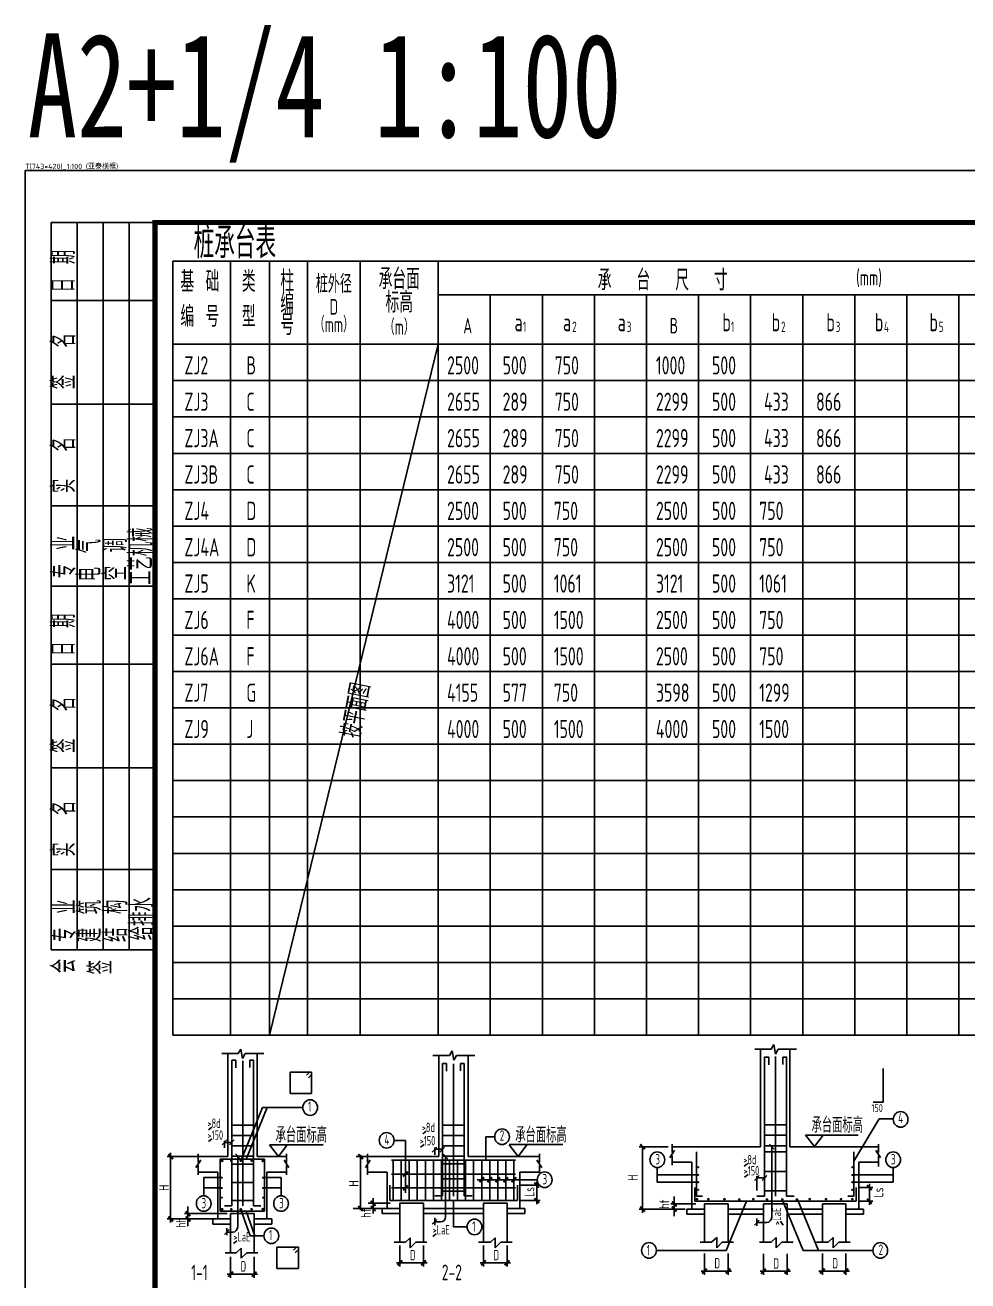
# Model space of a CAD drawing. Extents: x -695511 to 885008, y -751583 to -95266.
# Drawn here: x -382265 to -364124, y -257298 to -233126 of the extents above; entities that cross this region are included whole.
import ezdxf
from ezdxf.enums import TextEntityAlignment as Align

# ---------------------------------------------------------------- set-up
doc = ezdxf.new("R2010")
doc.units = 0
doc.header["$LTSCALE"] = 1000
doc.header["$MEASUREMENT"] = 0
doc.linetypes.add('DASHED', pattern=[3.75, 2.5, -1.25])
for name, color, linetype in [('!1.0恒+1.0活', 221, 'Continuous'), ('14', 1, 'Continuous'), ('_0', 7, 'Continuous'), ('CT', 3, 'Continuous'), ('PUB_TEXT', 7, 'Continuous'), ('PUB_TITLE', 4, 'Continuous'), ('ZZX', 7, 'Continuous')]:
    doc.layers.add(name, color=color, linetype=linetype)
doc.layers.add('_TSZ_PLOT_MARK', color=1, linetype='Continuous', plot=False)
doc.styles.add('-宋体', font='', dxfattribs={"width": 0.8})
doc.styles.add('_TSZ_PLOT_MARK', font='tssdeng.shx', dxfattribs={"width": 0.7, "bigfont": 'hztxt.shx'})
doc.styles.add('hztxt', font='romand_pkpm', dxfattribs={"bigfont": 'gbcbig'})
doc.styles.add('TSSD_Dimension', font='tssdeng.shx', dxfattribs={"width": 0.7, "bigfont": 'hztxt.shx'})
doc.styles.add('TSSD_Rein', font='Tssdeng.shx', dxfattribs={"width": 0.7, "bigfont": 'hztxt.shx'})
doc.styles.get('-宋体').set_extended_font_data('SimSun')

# ---------------------------------------------------------------- blocks, each defined once
blk = doc.blocks.new('A$C393D5F54')
at = {"layer": '14'}
for p, q in [((0, 446), (0, 14446)), ((0, 14446), (2000, 14446)), ((500, 446), (500, 14446)), ((1000, 446), (1000, 14446)), ((1500, 446), (1500, 14446)), ((2000, 446), (2000, 14446)), ((2000, 12946), (0, 12946)), ((2000, 10946), (0, 10946)), ((2000, 8990), (0, 8990)), ((2000, 7446), (0, 7446)), ((2000, 5946), (0, 5946)), ((2000, 3946), (0, 3946)), ((2000, 1990), (0, 1990)), ((2000, 446), (0, 446))]:
    blk.add_line(p, q, dxfattribs=at)
at = {"layer": '14', "style": 'hztxt', "width": 0.85}
for s, p in [('日 期', (462, 13105)), ('签  名', (466, 11238)), ('实  名', (466, 9238)), ('工艺机械', (1953, 7471)), ('专 业', (472, 7598)), ('电 气', (957, 7540)), ('空 调', (1460, 7558)), ('日 期', (462, 6105)), ('签  名', (466, 4238)), ('实  名', (466, 2238)), ('专 业', (480, 598)), ('建 筑', (967, 592)), ('结 构', (1470, 597)), ('给排水', (1970, 629)), ('会', (470, -3)), ('签', (1174, -27))]:
    blk.add_text(s, height=450, rotation=90, dxfattribs=at).set_placement(p)
blk = doc.blocks.new('_ArchTick')
at = {"color": 0, "linetype": 'ByBlock', "const_width": 0.4}
blk.add_lwpolyline([(-0.5, -0.5), (0.5, 0.5)], dxfattribs=at)

msp = doc.modelspace()

# ---------------------------------------------------------------- linework, layer by layer
for p, q in [((-378384.7, -254584.1), (-378475.5, -254680.1)), ((-378243, -254584.1), (-378333.7, -254680.1)), ((-374341.6, -254722.7), (-374432.3, -254818.7)), ((-374194, -254723.2), (-374284.7, -254819.2)), ((-367853.8, -254763.8), (-367944.6, -254667.8)), ((-378128.9, -254947.3), (-378219.6, -254851.3)), ((-374128.4, -254952.3), (-374219.1, -254856.3)), ((-368138.3, -255269.7), (-368229, -255365.7)), ((-367989.7, -255269.2), (-368080.4, -255365.2)), ((-374342.1, -256113.4), (-374432.8, -256209.4)), ((-368138.3, -256126.6), (-368229, -256222.6)), ((-378337.5, -256310.1), (-378428.2, -256406.1))]:
    msp.add_line(p, q)
at = {"layer": '_0'}
msp.add_lwpolyline([(-377563.3, -252568.5), (-374315.1, -239268.5)], dxfattribs=at)
at = {"layer": '_TSZ_PLOT_MARK'}
msp.add_lwpolyline([(-382265, -277925), (-307965, -277925), (-307965, -235925), (-382265, -235925)], close=True, dxfattribs=at)
at = {"layer": 'CT', "color": 3, "linetype": 'Continuous'}
for p, q in [((-369815.9, -254667.1), (-369815.9, -254827.7)), ((-365846.9, -254667.1), (-365846.9, -254827.7)), ((-378885.8, -254974.4), (-378977, -255114)), ((-378934.6, -254855.7), (-378934.6, -255016.3)), ((-378934.6, -255016.3), (-378885.8, -254974.4)), ((-377233.6, -255016.3), (-377282.4, -254974.4)), ((-377282.4, -254974.4), (-377191.1, -255114)), ((-377233.6, -254855.7), (-377233.6, -255016.3)), ((-375626.7, -254974.4), (-375717.9, -255114)), ((-375675.4, -254855.7), (-375675.4, -255016.3)), ((-375297.4, -254903.8), (-375675.4, -254903.8)), ((-375675.4, -255016.3), (-375626.7, -254974.4)), ((-372367.9, -255016.3), (-372416.7, -254974.4)), ((-372416.7, -254974.4), (-372325.5, -255114)), ((-372367.9, -254855.7), (-372367.9, -255016.3)), ((-369767.1, -254785.8), (-369858.3, -254925.5)), ((-369858.3, -254925.5), (-369815.9, -254891.6)), ((-369815.9, -254827.7), (-369767.1, -254785.8)), ((-369815.9, -254891.6), (-369815.9, -255071.3)), ((-365846.9, -254827.7), (-365895.7, -254785.8)), ((-365895.7, -254785.8), (-365804.5, -254925.5)), ((-365846.9, -254891.6), (-365846.9, -255096.3)), ((-365804.5, -254925.5), (-365846.9, -254891.6)), ((-378977, -255114), (-378934.6, -255080.2)), ((-378934.6, -255080.2), (-378934.6, -255259.9)), ((-377233.6, -255080.2), (-377233.6, -255259.9)), ((-377191.1, -255114), (-377233.6, -255080.2)), ((-375717.9, -255114), (-375675.4, -255080.2)), ((-375675.4, -255080.2), (-375675.4, -255259.9)), ((-372367.9, -255080.2), (-372367.9, -255219.8)), ((-372325.5, -255114), (-372367.9, -255080.2)), ((-375391.9, -255903.8), (-375391.9, -256003.8)), ((-375051.7, -255903.8), (-375391.9, -255903.8)), ((-373445.2, -255903.8), (-374598.1, -255903.8)), ((-372651.4, -255903.8), (-372991.6, -255903.8)), ((-372651.4, -255903.8), (-372651.4, -256003.8)), ((-369532.4, -255915.2), (-369192.2, -255915.2)), ((-369532.4, -255915.2), (-369532.4, -256015.2)), ((-368738.6, -255915.2), (-368058.2, -255915.2)), ((-367604.6, -255915.2), (-366924.2, -255915.2)), ((-366470.6, -255915.2), (-366130.4, -255915.2)), ((-366130.4, -255915.2), (-366130.4, -256015.2)), ((-378651.1, -256103.8), (-378310.9, -256103.8)), ((-378651.1, -256103.8), (-378651.1, -256203.8)), ((-378651.1, -256203.8), (-378310.9, -256203.8)), ((-377857.3, -256103.8), (-377517.1, -256103.8)), ((-377857.3, -256203.8), (-377517.1, -256203.8)), ((-377517.1, -256103.8), (-377517.1, -256203.8)), ((-375051.7, -256003.8), (-375391.9, -256003.8)), ((-373445.2, -256003.8), (-374598.1, -256003.8)), ((-372651.4, -256003.8), (-372991.6, -256003.8)), ((-369532.4, -256015.2), (-369192.2, -256015.2)), ((-368738.6, -256015.2), (-368058.2, -256015.2)), ((-367604.6, -256015.2), (-366924.2, -256015.2)), ((-366470.6, -256015.2), (-366130.4, -256015.2))]:
    msp.add_line(p, q, dxfattribs=at)
at = {"layer": 'CT', "color": 7, "linetype": 'Continuous'}
for p, q in [((-369192.2, -255815.2), (-368738.6, -255815.2)), ((-368058.2, -255815.2), (-367604.6, -255815.2)), ((-366924.2, -255815.2), (-366470.6, -255815.2))]:
    msp.add_line(p, q, dxfattribs=at)
at = {"layer": 'PUB_TITLE'}
msp.add_lwpolyline([(-382265, -277925), (-307965, -277925), (-307965, -235925), (-382265, -235925)], close=True, dxfattribs=at)
at = {"layer": 'PUB_TITLE', "const_width": 100}
msp.add_lwpolyline([(-379765, -276925), (-308965, -276925), (-308965, -236925), (-379765, -236925)], close=True, dxfattribs=at)
at = {"layer": 'ZZX', "color": 6}
for p, q in [((-379425.6, -252568.5), (-379425.6, -237668.5)), ((-379425.6, -237668.5), (-345986.6, -237668.5)), ((-379425.6, -252568.5), (-345986.6, -252568.5))]:
    msp.add_line(p, q, dxfattribs=at)
at = {"layer": 'ZZX'}
for p, q in [((-378313.7, -252568.5), (-378313.7, -237668.5)), ((-377563.3, -252568.5), (-377563.3, -237668.5)), ((-376830.2, -252568.5), (-376830.2, -237668.5)), ((-375817.6, -252568.5), (-375817.6, -237668.5)), ((-374315.1, -252568.5), (-374315.1, -237668.5)), ((-374315.1, -238318.5), (-347519.9, -238318.5)), ((-373313.4, -252568.5), (-373313.4, -238318.5)), ((-372311.7, -252568.5), (-372311.7, -238318.5)), ((-371310, -252568.5), (-371310, -238333.2)), ((-370308.3, -252568.5), (-370308.3, -238333.2)), ((-369306.6, -252568.5), (-369306.6, -238333.2)), ((-368304.9, -252568.5), (-368304.9, -238333.2)), ((-367303.2, -252568.5), (-367303.2, -238318.5)), ((-366301.5, -252568.5), (-366301.5, -238318.5)), ((-365299.8, -252568.5), (-365299.8, -238318.5)), ((-364298.1, -252568.5), (-364298.1, -238318.5)), ((-379425.6, -239268.5), (-345986.6, -239268.5)), ((-379425.6, -239968.5), (-347519.9, -239968.5)), ((-379425.6, -240668.5), (-347519.9, -240668.5)), ((-379425.6, -241368.5), (-347519.9, -241368.5)), ((-379425.6, -242068.5), (-347519.9, -242068.5)), ((-379425.6, -242768.5), (-347519.9, -242768.5)), ((-379425.6, -243468.5), (-347519.9, -243468.5)), ((-379425.6, -244168.5), (-347519.9, -244168.5)), ((-379425.6, -244868.5), (-347519.9, -244868.5)), ((-379425.6, -245568.5), (-347519.9, -245568.5)), ((-379425.6, -246268.5), (-347519.9, -246268.5)), ((-379425.6, -246968.5), (-347519.9, -246968.5)), ((-379425.6, -247668.5), (-347519.9, -247668.5)), ((-379425.6, -248368.5), (-347519.9, -248368.5)), ((-379425.6, -249068.5), (-347519.9, -249068.5)), ((-379425.6, -249768.5), (-347519.9, -249768.5)), ((-379425.6, -250468.5), (-347519.9, -250468.5)), ((-379425.6, -251168.5), (-347519.9, -251168.5)), ((-379425.6, -251868.5), (-347519.9, -251868.5)), ((-378162.6, -252921.8), (-378112.4, -252834.7)), ((-378112.4, -252834.7), (-378079.2, -253016)), ((-368227, -252837.1), (-367909.9, -252837.1)), ((-367909.9, -252837.1), (-367859.7, -252749.9)), ((-367859.7, -252749.9), (-367826.5, -252931.2)), ((-367826.5, -252931.2), (-367776.4, -252837.1)), ((-367776.4, -252837.1), (-367420.4, -252837.1)), ((-378479.7, -252921.8), (-378162.6, -252921.8)), ((-378079.2, -253016), (-378029.1, -252921.8)), ((-378029.1, -252921.8), (-377673.1, -252921.8)), ((-374417.4, -252957.6), (-374100.2, -252957.6)), ((-374100.2, -252957.6), (-374050, -252870.5)), ((-374050, -252870.5), (-374016.8, -253051.8)), ((-374016.8, -253051.8), (-373966.7, -252957.6)), ((-373966.7, -252957.6), (-373610.7, -252957.6)), ((-378738.8, -254388.1), (-378670.2, -254336.3)), ((-374615.2, -254467.3), (-374546.6, -254415.4)), ((-373399.8, -254973.8), (-373399.8, -254524.5)), ((-378738.8, -254617.2), (-378670.2, -254565.4)), ((-378430.6, -254632.7), (-378288.9, -254632.7)), ((-374946.4, -254592.8), (-375166.9, -254592.8)), ((-374946.4, -255603), (-374946.4, -254592.8)), ((-374655.7, -254724.8), (-374587.1, -254672.9)), ((-374382.2, -254765.7), (-374234.1, -254765.7)), ((-370100.3, -255116), (-370100.3, -255399.6)), ((-369314.7, -255259.1), (-370100.3, -255259.1)), ((-368428.7, -255089.6), (-368360.1, -255037.8)), ((-368422.7, -255302.7), (-368354.1, -255250.9)), ((-366348.1, -255259.1), (-365562.4, -255259.1)), ((-365562.4, -255116), (-365562.4, -255399.6)), ((-378828.2, -255659.3), (-378828.2, -255311)), ((-378480.6, -255311), (-378828.2, -255311)), ((-377687.5, -255311), (-377339.9, -255311)), ((-377339.9, -255659.3), (-377339.9, -255311)), ((-373569.7, -255351.7), (-372409.6, -255351.7)), ((-373451.3, -255322.1), (-373507.2, -255381.3)), ((-373296.3, -255322.1), (-373352.3, -255381.3)), ((-373141.3, -255322.1), (-373197.3, -255381.3)), ((-372986.4, -255322.1), (-373042.3, -255381.3)), ((-372831.4, -255322.1), (-372887.3, -255381.3)), ((-372757.7, -255453.8), (-372354.1, -255453.8)), ((-372420.3, -255823.8), (-372420.3, -255383.8)), ((-369314.7, -255399.6), (-370100.3, -255399.6)), ((-368183.7, -255317.7), (-368035.6, -255317.7)), ((-366348.1, -255399.6), (-365562.4, -255399.6)), ((-366209.7, -255502.8), (-365953.6, -255502.8)), ((-366019.7, -255835.2), (-366019.7, -255432.8)), ((-378480.6, -255509.7), (-378828.2, -255509.7)), ((-377687.5, -255509.7), (-377339.9, -255509.7)), ((-374019.3, -256259), (-374019.3, -255753.8)), ((-372757.7, -255753.8), (-372354.1, -255753.8)), ((-369192.2, -255815.2), (-369192.2, -256548.4)), ((-368738.6, -255815.2), (-368738.6, -256548.4)), ((-366924.2, -255815.2), (-366924.2, -256548.4)), ((-366470.6, -255815.2), (-366470.6, -256548.4)), ((-366209.7, -255765.2), (-365953.6, -255765.2)), ((-367678.7, -256222.6), (-367727.7, -256150)), ((-374421.5, -256445.1), (-374352.9, -256393.3)), ((-378256.7, -256580.6), (-378188.1, -256528.8)), ((-375051.7, -256615.5), (-375051.7, -257021.2)), ((-374598.1, -256615.5), (-374598.1, -257021.2)), ((-373445.2, -256615.5), (-373445.2, -257021.2)), ((-372991.6, -256615.5), (-372991.6, -257021.2)), ((-378310.9, -256832.2), (-378310.9, -257238)), ((-377857.3, -256832.2), (-377857.3, -257238)), ((-375117.9, -256951.2), (-374532, -256951.2)), ((-373511.4, -256951.2), (-372925.5, -256951.2)), ((-369192.2, -256773.2), (-369192.2, -257178.9)), ((-368738.6, -256773.2), (-368738.6, -257178.9)), ((-368058.2, -256777.3), (-368058.2, -257183.1)), ((-367604.6, -256777.3), (-367604.6, -257183.1)), ((-366924.2, -256773.2), (-366924.2, -257178.9)), ((-366470.6, -256773.2), (-366470.6, -257178.9)), ((-378377, -257168), (-377791.1, -257168)), ((-369258.3, -257108.9), (-368672.4, -257108.9)), ((-368124.3, -257113.1), (-367538.4, -257113.1)), ((-366990.3, -257108.9), (-366404.4, -257108.9))]:
    msp.add_line(p, q, dxfattribs=at)
at = {"layer": 'ZZX', "color": 7, "linetype": 'Continuous'}
for p, q in [((-368114.9, -254715.2), (-368114.9, -252837.1)), ((-367547.9, -254715.2), (-367547.9, -252837.1)), ((-378367.6, -254903.8), (-378367.6, -252921.8)), ((-377800.6, -254903.8), (-377800.6, -252921.8)), ((-374305.2, -252957.6), (-374305.2, -254903.8)), ((-373738.2, -252957.6), (-373738.2, -254903.8)), ((-378430.6, -254600.6), (-378430.6, -254739.9)), ((-374382.2, -254733.5), (-374382.2, -254872.8)), ((-369889.6, -254715.2), (-370450.5, -254715.2)), ((-368900.5, -254715.2), (-369815.9, -254715.2)), ((-369437.9, -254715.2), (-369815.9, -254715.2)), ((-369437.9, -254715.2), (-368114.9, -254715.2)), ((-367547.9, -254715.2), (-366224.9, -254715.2)), ((-366224.9, -254715.2), (-365846.9, -254715.2)), ((-378556.6, -254903.8), (-378934.6, -254903.8)), ((-378556.6, -254903.8), (-378367.6, -254903.8)), ((-378174.3, -254899.3), (-378174.3, -256258.7)), ((-377800.6, -254903.8), (-377611.6, -254903.8)), ((-377611.6, -254903.8), (-377233.6, -254903.8)), ((-375205.1, -254903.8), (-375895.8, -254903.8)), ((-375811, -255933.8), (-375811, -254873.8)), ((-374305.2, -254903.8), (-375297.4, -254903.8)), ((-374174.3, -254903.8), (-374174.3, -256063.1)), ((-372745.9, -254903.8), (-373738.2, -254903.8)), ((-372745.9, -254903.8), (-372367.9, -254903.8)), ((-369437.9, -255015.2), (-369815.9, -255015.2)), ((-369437.9, -255015.2), (-369437.9, -255915.2)), ((-366224.9, -255015.2), (-366224.9, -255915.2)), ((-366224.9, -255015.2), (-365846.9, -255015.2)), ((-378556.6, -255203.8), (-378934.6, -255203.8)), ((-378556.6, -255203.8), (-378556.6, -256103.8)), ((-377611.6, -255203.8), (-377611.6, -256103.8)), ((-377611.6, -255203.8), (-377233.6, -255203.8)), ((-375297.4, -255203.8), (-375675.4, -255203.8)), ((-375297.4, -255203.8), (-375297.4, -255903.8)), ((-372745.9, -255203.8), (-372745.9, -255903.8)), ((-372745.9, -255203.8), (-372367.9, -255203.8)), ((-375569.3, -255833.8), (-375569.3, -255703.8)), ((-369775.5, -255885.2), (-369775.5, -255675.2)), ((-375580.9, -255903.8), (-375953.4, -255903.8)), ((-375205.1, -255903.8), (-375885.9, -255903.8)), ((-375240.7, -255803.8), (-375666.2, -255803.8)), ((-375569.3, -255903.8), (-375569.3, -255803.8)), ((-375569.3, -255873.8), (-375569.3, -256003.8)), ((-374598.1, -255803.8), (-375051.7, -255803.8)), ((-372991.6, -255803.8), (-373445.2, -255803.8)), ((-369567.4, -255915.2), (-370075.9, -255915.2)), ((-369358.3, -255815.2), (-369841.6, -255815.2)), ((-369698.5, -255915.2), (-369841.6, -255915.2)), ((-369775.5, -255915.2), (-369775.5, -255815.2)), ((-369775.5, -255845.2), (-369775.5, -256055.2)), ((-374382.2, -256086.2), (-374382.2, -256225.5)), ((-374268.8, -256163.1), (-374382.2, -256163.1)), ((-378383.4, -256281.8), (-378383.4, -256421.1)), ((-378268.8, -256358.7), (-378383.4, -256358.7))]:
    msp.add_line(p, q, dxfattribs=at)
at = {"layer": 'ZZX', "color": 6, "linetype": 'Continuous'}
for p, q in [((-378288.9, -255853.8), (-378288.9, -253046.4)), ((-378288.9, -253047.5), (-378209, -253047.5)), ((-378209, -253047.5), (-378209, -253194.7)), ((-378078.4, -255853.8), (-378078.4, -253062.4)), ((-377868.7, -253047.5), (-377940.5, -253047.5)), ((-377940.5, -253047.5), (-377940.5, -253188.8)), ((-377868.7, -255853.8), (-377868.7, -253046.4)), ((-368035.6, -255665.2), (-368035.6, -252988.1)), ((-368035.6, -252989.1), (-367955.7, -252989.1)), ((-367955.7, -252989.1), (-367955.7, -253136.4)), ((-367825.1, -255667.2), (-367825.1, -252980.9)), ((-367615.4, -252989.1), (-367687.2, -252989.1)), ((-367687.2, -252989.1), (-367687.2, -253130.5)), ((-367615.4, -255665.2), (-367615.4, -252988.1)), ((-376752.5, -253281.5), (-377166.7, -253281.5)), ((-377166.7, -253281.5), (-377166.7, -253693.1)), ((-376792.9, -253281.5), (-376847.9, -253339.7)), ((-376813.5, -253392.4), (-376752.5, -253328)), ((-376752.5, -253281.5), (-376792.9, -253281.5)), ((-376752.5, -253328), (-376752.5, -253281.5)), ((-376752.5, -253693.1), (-376752.5, -253281.5)), ((-374234.1, -255662.4), (-374234.1, -253111.8)), ((-374234.1, -253112.8), (-374154.3, -253112.8)), ((-374154.3, -253112.8), (-374154.3, -253260.1)), ((-374023.6, -255664.3), (-374023.6, -253123.1)), ((-373813.9, -253112.8), (-373885.8, -253112.8)), ((-373885.8, -253112.8), (-373885.8, -253254.2)), ((-373813.9, -255662.4), (-373813.9, -253111.8)), ((-365756.2, -253210.2), (-365756.2, -253859.4)), ((-377166.7, -253693.1), (-376752.5, -253693.1)), ((-365945.2, -253859.4), (-365756.2, -253859.4)), ((-378288.9, -254299.3), (-377868.7, -254299.3)), ((-378288.9, -254499.3), (-377868.7, -254499.3)), ((-374234.1, -254299.3), (-373813.9, -254299.3)), ((-374234.1, -254499.3), (-373813.9, -254499.3)), ((-368035.6, -254296.2), (-367615.4, -254296.2)), ((-368035.6, -254496.2), (-367615.4, -254496.2)), ((-378288.9, -254699.3), (-377868.7, -254699.3)), ((-374234.1, -254699.3), (-373813.9, -254699.3)), ((-368035.6, -254696.2), (-367615.4, -254696.2)), ((-378509.3, -254953.8), (-378509.3, -255953.8)), ((-378509.3, -254953.8), (-377658.8, -254953.8)), ((-378288.9, -254899.3), (-377868.7, -254899.3)), ((-377658.8, -254953.8), (-377658.8, -255953.8)), ((-372831, -254973.8), (-375212.4, -254973.8)), ((-375184, -254973.8), (-375184, -255753.8)), ((-375029.1, -254973.8), (-375029.1, -255753.8)), ((-374874.1, -254973.8), (-374874.1, -255753.8)), ((-374719.1, -254973.8), (-374719.1, -255753.8)), ((-374564.1, -254973.8), (-374564.1, -255753.8)), ((-374409.1, -254973.8), (-374409.1, -255753.8)), ((-374254.2, -254973.8), (-374254.2, -255753.8)), ((-374234.1, -254899.3), (-373813.9, -254899.3)), ((-374099.2, -254973.8), (-374099.2, -255753.8)), ((-373944.2, -254973.8), (-373944.2, -255753.8)), ((-373789.2, -254973.8), (-373789.2, -255753.8)), ((-373634.2, -254973.8), (-373634.2, -255753.8)), ((-373479.3, -254973.8), (-373479.3, -255753.8)), ((-373324.3, -254973.8), (-373324.3, -255753.8)), ((-373169.3, -254973.8), (-373169.3, -255753.8)), ((-373014.3, -254973.8), (-373014.3, -255753.8)), ((-372859.3, -254973.8), (-372859.3, -255753.8)), ((-369343.4, -254815.2), (-369343.4, -255665.2)), ((-368035.6, -254815.2), (-367615.4, -254815.2)), ((-366319.4, -254815.2), (-366319.4, -255665.2)), ((-378288.9, -255053.8), (-377868.7, -255053.8)), ((-372831, -255240.8), (-375212.4, -255240.8)), ((-374234.1, -255044.6), (-373813.9, -255044.6)), ((-368035.6, -255190.2), (-367615.4, -255190.2)), ((-378288.9, -255403.8), (-377868.7, -255403.8)), ((-374234.1, -255331.8), (-373813.9, -255331.8)), ((-369378.1, -255765.2), (-369378.1, -255502.8)), ((-366272.1, -255765.2), (-366272.1, -255502.8)), ((-375212.4, -255506.8), (-372831, -255506.8)), ((-374234.1, -255662.4), (-374382.2, -255662.4)), ((-374234.1, -255570.8), (-373813.9, -255570.8)), ((-373665.8, -255662.4), (-373813.9, -255662.4)), ((-369343.4, -255665.2), (-369231.2, -255665.2)), ((-368035.6, -255665.2), (-368183.7, -255665.2)), ((-368035.6, -255565.2), (-367615.4, -255565.2)), ((-367467.3, -255665.2), (-367615.4, -255665.2)), ((-366431.6, -255665.2), (-366319.4, -255665.2)), ((-378509.3, -255953.8), (-377658.8, -255953.8)), ((-378430.6, -255853.8), (-378288.9, -255853.8)), ((-378288.9, -255753.8), (-377868.7, -255753.8)), ((-377868.7, -255853.8), (-377727, -255853.8)), ((-375250.2, -255753.8), (-372793.2, -255753.8)), ((-369378.1, -255765.2), (-366272.1, -255765.2)), ((-378354.9, -256328.5), (-378410.8, -256387.7)), ((-377005.4, -256649.9), (-377419.7, -256649.9)), ((-377419.7, -256649.9), (-377419.7, -257061.5)), ((-377045.8, -256649.9), (-377100.9, -256708)), ((-377066.5, -256760.8), (-377005.4, -256696.4)), ((-377005.4, -256649.9), (-377045.8, -256649.9)), ((-377005.4, -256696.4), (-377005.4, -256649.9)), ((-377005.4, -257061.5), (-377005.4, -256649.9)), ((-377419.7, -257061.5), (-377005.4, -257061.5))]:
    msp.add_line(p, q, dxfattribs=at)
at = {"layer": 'ZZX', "linetype": 'Continuous'}
for p, q in [((-378114.5, -254985), (-377694.2, -253962.2)), ((-378009.3, -254953.8), (-377605.5, -253962.2)), ((-377694.2, -253962.2), (-376921.4, -253962.2)), ((-365831.2, -254177), (-366319.4, -254995.2)), ((-365831.2, -254177), (-365561.5, -254177)), ((-373399.8, -254524.5), (-373229.6, -254524.5)), ((-367076.1, -254713.4), (-367249.1, -254493)), ((-367249.1, -254493), (-366238.6, -254493)), ((-366907, -254493), (-367076.1, -254713.4)), ((-377388.7, -254901.9), (-377561.7, -254681.5)), ((-377561.7, -254681.5), (-376529.7, -254681.5)), ((-377219.7, -254681.5), (-377388.7, -254901.9)), ((-372777.5, -254901.9), (-372950.5, -254681.5)), ((-372949.9, -254674.3), (-371915.4, -254674.3)), ((-372608.4, -254681.5), (-372777.5, -254901.9)), ((-367870.7, -254745.4), (-367926.6, -254686.2)), ((-367899.2, -254715.2), (-367899.2, -256074.6)), ((-368155.2, -255287.6), (-368211.1, -255346.8)), ((-368183.7, -255285.6), (-368183.7, -255556.5)), ((-368007.1, -255287.6), (-368063, -255346.8)), ((-367696.4, -255733.6), (-367294, -256712.5)), ((-367403.8, -255733.6), (-367001.4, -256712.5)), ((-378114.5, -255922.6), (-377932.6, -256430.4)), ((-378009.3, -255953.8), (-377842.8, -256430.4)), ((-375051.7, -255803.8), (-375051.7, -256555.7)), ((-374598.1, -255803.8), (-374598.1, -256555.7)), ((-373445.2, -255803.8), (-373445.2, -256555.7)), ((-372991.6, -255803.8), (-372991.6, -256555.7)), ((-368386.6, -255765.2), (-368776, -256712.5)), ((-368058.2, -256552.6), (-368058.2, -255815.2)), ((-367604.6, -256552.6), (-367604.6, -255815.2)), ((-378310.9, -256003.8), (-378310.9, -256751.9)), ((-378310.9, -256003.8), (-377857.3, -256003.8)), ((-377857.3, -256003.8), (-377857.3, -256751.9)), ((-368155.2, -256144.4), (-368211.1, -256203.6)), ((-368183.7, -256097.7), (-368183.7, -256237)), ((-367993.7, -256174.6), (-368183.7, -256174.6)), ((-377932.6, -256430.4), (-377669.1, -256430.4)), ((-374954.8, -256557.2), (-374855.5, -256467.2)), ((-374855.5, -256467.2), (-374855.5, -256662.3)), ((-374019.3, -256259), (-373759.9, -256259)), ((-373318.2, -256557.2), (-373218.9, -256467.2)), ((-373218.9, -256467.2), (-373218.9, -256662.3)), ((-367910.2, -256554.1), (-367810.8, -256464)), ((-367810.8, -256464), (-367810.8, -256659.1)), ((-378204.9, -256757.2), (-378105.6, -256667.2)), ((-375166, -256555.7), (-374953.2, -256555.7)), ((-374855.5, -256662.3), (-374749.9, -256555.7)), ((-374749.9, -256555.7), (-374537.1, -256555.7)), ((-373540, -256555.7), (-373316.5, -256555.7)), ((-373218.9, -256662.3), (-373113.3, -256555.7)), ((-373113.3, -256555.7), (-372895.7, -256555.7)), ((-368131.9, -256552.6), (-367908.5, -256552.6)), ((-367810.8, -256659.1), (-367705.3, -256552.6)), ((-367705.3, -256552.6), (-367487.7, -256552.6)), ((-378416.1, -256755.7), (-378203.3, -256755.7)), ((-378000.1, -256755.7), (-377787.2, -256755.7)), ((-368776, -256712.5), (-370118.1, -256712.5)), ((-367294, -256712.5), (-365952, -256712.5))]:
    msp.add_line(p, q, dxfattribs=at)
at = {"layer": 'ZZX', "color": 1}
for p, q in [((-374353.7, -254735.5), (-374409.7, -254794.7)), ((-374205.6, -254735.5), (-374261.5, -254794.7)), ((-374145.8, -254933.9), (-374201.7, -254874.8)), ((-374918.4, -255211.2), (-374974.4, -255270.4)), ((-374918.4, -255477.2), (-374974.4, -255536.4)), ((-374353.7, -256133), (-374409.7, -256192.1))]:
    msp.add_line(p, q, dxfattribs=at)
at = {"layer": 'ZZX', "color": 7}
for p, q in [((-370384.3, -254715.2), (-370384.3, -255985.2)), ((-378895.1, -254903.8), (-379530.6, -254903.8)), ((-379464.5, -254833.8), (-379464.5, -256173.8)), ((-379131.5, -256073.8), (-379131.5, -255863.8)), ((-369921.4, -255915.2), (-370450.5, -255915.2)), ((-369610.7, -255915.2), (-370097.8, -255915.2)), ((-378440.2, -256103.8), (-379530.6, -256103.8)), ((-378377, -256003.8), (-379197.7, -256003.8)), ((-378622.7, -256103.8), (-379197.7, -256103.8)), ((-379131.5, -256003.8), (-379131.5, -256103.8)), ((-379131.5, -256033.8), (-379131.5, -256243.8))]:
    msp.add_line(p, q, dxfattribs=at)
at = {"layer": 'ZZX', "color": 6, "linetype": 'DASHED'}
for p, q in [((-375250.2, -255753.8), (-375250.2, -255453.8)), ((-372793.2, -255753.8), (-372793.2, -255453.8))]:
    msp.add_line(p, q, dxfattribs=at)
at = {"layer": 'ZZX', "linetype": 'DASHED'}
for p, q in [((-369056.7, -256554.1), (-368957.4, -256464)), ((-368957.4, -256464), (-368957.4, -256659.1)), ((-366812.6, -256554.1), (-366713.3, -256464)), ((-366713.3, -256464), (-366713.3, -256659.1)), ((-378105.6, -256667.2), (-378105.6, -256862.3)), ((-369278.5, -256552.6), (-369055, -256552.6)), ((-368957.4, -256659.1), (-368851.8, -256552.6)), ((-368851.8, -256552.6), (-368634.2, -256552.6)), ((-367034.4, -256552.6), (-366810.9, -256552.6)), ((-366713.3, -256659.1), (-366607.7, -256552.6)), ((-366607.7, -256552.6), (-366390.1, -256552.6)), ((-378105.6, -256862.3), (-378000.1, -256755.7))]:
    msp.add_line(p, q, dxfattribs=at)
at = {"layer": 'ZZX', "linetype": 'Continuous'}
for centre, major_axis, start_param, end_param in [((-376779.6, -253962.2), (0, 150), -1.5707963, 4.712389), ((-365419.7, -254189.7), (0, 150), -1.5707963, 4.712389), ((-375308.6, -254592.8), (0, 150), -1.5707963, 4.712389), ((-373087.9, -254524.5), (0, 150), -1.5707963, 4.712389), ((-378472.9, -254988.1), (0, 12.5), -1.5707963, 1.5707963), ((-378472.9, -254988.1), (0, 12.5), 1.5707963, 4.712389), ((-378297.2, -254985), (0, 12.5), 4.712389, 7.8539816), ((-378297.2, -254985), (0, 12.5), 1.5707963, 4.712389), ((-378114.5, -254985), (0, 12.5), -1.5707963, 1.5707963), ((-378114.5, -254985), (0, 12.5), 1.5707963, 4.712389), ((-377907.6, -254985), (0, 12.5), -1.5707963, 1.5707963), ((-377907.6, -254985), (0, 12.5), 1.5707963, 4.712389), ((-377695.2, -254988.1), (0, 12.5), 4.712389, 7.8539816), ((-377695.2, -254988.1), (0, 12.5), 1.5707963, 4.712389), ((-370100.3, -254966), (0, 150), -1.5707963, 4.712389), ((-365562.4, -254966), (0, 150), -1.5707963, 4.712389), ((-372267.9, -255351.7), (0, 150), -1.5707963, 4.712389), ((-369314.7, -255109), (0, 7.5), -1.5707963, 1.5707963), ((-369314.7, -255109), (0, 7.5), 1.5707963, 4.712389), ((-369314.7, -255259.1), (0, 7.5), -1.5707963, 1.5707963), ((-369314.7, -255259.1), (0, 7.5), 1.5707963, 4.712389), ((-366348.1, -255109), (0, 7.5), -1.5707963, 1.5707963), ((-366348.1, -255109), (0, 7.5), 1.5707963, 4.712389), ((-366348.1, -255259.1), (0, 7.5), -1.5707963, 1.5707963), ((-366348.1, -255259.1), (0, 7.5), 1.5707963, 4.7123889), ((-378480.6, -255311), (0, 7.5), -1.5707963, 1.5707963), ((-378480.6, -255311), (0, 7.5), 1.5707963, 4.712389), ((-378480.6, -255509.7), (0, 7.5), -1.5707963, 1.5707963), ((-377687.5, -255311), (0, 7.5), -1.5707963, 1.5707963), ((-377687.5, -255311), (0, 7.5), 1.5707963, 4.712389), ((-377687.5, -255509.7), (0, 7.5), -1.5707963, 1.5707963), ((-369314.7, -255399.6), (0, 7.5), -1.5707963, 1.5707963), ((-369314.7, -255399.6), (0, 7.5), 1.5707963, 4.7123889), ((-366348.1, -255399.6), (0, 7.5), -1.5707963, 1.5707963), ((-366348.1, -255399.6), (0, 7.5), 1.5707963, 4.712389), ((-378828.2, -255809.3), (0, 150), -1.5707963, 4.712389), ((-378480.6, -255509.7), (0, 7.5), 1.5707963, 4.712389), ((-378480.6, -255695.4), (0, 7.5), -1.5707963, 1.5707963), ((-378480.6, -255695.4), (0, 7.5), 1.5707963, 4.712389), ((-377687.5, -255509.7), (0, 7.5), 1.5707963, 4.712389), ((-377687.5, -255695.4), (0, 7.5), -1.5707963, 1.5707963), ((-377687.5, -255695.4), (0, 7.5), 1.5707963, 4.712389), ((-377339.9, -255809.3), (0, 150), -1.5707963, 4.712389), ((-369336.1, -255725.6), (0, 12.5), 4.712389, 7.8539816), ((-369336.1, -255725.6), (0, 12.5), 1.5707963, 4.712389), ((-369314.7, -255545.9), (0, 7.5), -1.5707963, 1.5707963), ((-369314.7, -255545.9), (0, 7.5), 1.5707963, 4.712389), ((-369119.5, -255725.6), (0, 12.5), -1.5707963, 1.5707963), ((-369119.5, -255725.6), (0, 12.5), 1.5707963, 4.712389), ((-368806.9, -255725.6), (0, 12.5), -1.5707963, 1.5707963), ((-368806.9, -255725.6), (0, 12.5), 1.5707963, 4.712389), ((-368521.7, -255733.6), (0, 12.5), -1.5707963, 1.5707963), ((-368521.7, -255733.6), (0, 12.5), 1.5707963, 4.712389), ((-368251.6, -255725.6), (0, 12.5), -1.5707963, 1.5707963), ((-368251.6, -255725.6), (0, 12.5), 1.5707963, 4.712389), ((-367989, -255733.6), (0, 12.5), -1.5707963, 1.5707963), ((-367989, -255733.6), (0, 12.5), 1.5707963, 4.712389), ((-367696.4, -255733.6), (0, 12.5), -1.5707963, 1.5707963), ((-367696.4, -255733.6), (0, 12.5), 1.5707963, 4.712389), ((-367416.3, -255733.6), (0, 12.5), 4.712389, 7.8539816), ((-367416.3, -255733.6), (0, 12.5), 1.5707963, 4.712389), ((-367167, -255725.6), (0, 12.5), -1.5707963, 1.5707963), ((-367167, -255725.6), (0, 12.5), 1.5707963, 4.712389), ((-366855.1, -255725.6), (0, 12.5), 4.712389, 7.8539816), ((-366855.1, -255725.6), (0, 12.5), 1.5707963, 4.712389), ((-366566.8, -255725.6), (0, 12.5), -1.5707963, 1.5707963), ((-366566.8, -255725.6), (0, 12.5), 1.5707963, 4.712389), ((-366347, -255725.6), (0, 12.5), -1.5707963, 1.5707963), ((-366347, -255725.6), (0, 12.5), 1.5707963, 4.712389), ((-366348.1, -255545.9), (0, 7.5), 4.712389, 7.8539816), ((-366348.1, -255545.9), (0, 7.5), 1.5707963, 4.712389), ((-378472.9, -255919.5), (0, 12.5), -1.5707963, 1.5707963), ((-378472.9, -255919.5), (0, 12.5), 1.5707963, 4.712389), ((-378297.2, -255922.6), (0, 12.5), 4.712389, 7.8539816), ((-378297.2, -255922.6), (0, 12.5), 1.5707963, 4.712389), ((-378114.5, -255922.6), (0, 12.5), -1.5707963, 1.5707963), ((-378114.5, -255922.6), (0, 12.5), 1.5707963, 4.712389), ((-377907.6, -255922.6), (0, 12.5), 4.712389, 7.8539816), ((-377907.6, -255922.6), (0, 12.5), 1.5707963, 4.712389), ((-377695.2, -255919.5), (0, 12.5), -1.5707963, 1.5707963), ((-377695.2, -255919.5), (0, 12.5), 1.5707963, 4.712389), ((-373618.1, -256259), (0, 150), -1.5707963, 4.712389), ((-367993.7, -256074.6), (0, 100), 3.1415927, 4.712389), ((-377527.3, -256430.4), (0, 150), -1.5707963, 4.712389), ((-370259.8, -256712.5), (0, 150), -1.5707963, 4.712389), ((-365810.2, -256712.5), (0, 150), -1.5707963, 4.712389)]:
    msp.add_ellipse(centre, major_axis=major_axis, ratio=0.945, start_param=start_param, end_param=end_param, dxfattribs=at)
at = {"layer": 'ZZX', "color": 7, "linetype": 'Continuous'}
for centre in [(-374268.8, -256063.1), (-378268.8, -256258.7)]:
    msp.add_ellipse(centre, major_axis=(0, 100), ratio=0.945, start_param=3.1415927, end_param=4.712389, dxfattribs=at)

# ---------------------------------------------------------------- block references
at = {"zscale": 96.00000000000423}
for p, xscale, yscale, rotation in [((-370382.7, -254716.9), 96.00000000000423, 90.72000000000398, 90), ((-379462.9, -254905.5), 96.00000000000423, 90.72000000000398, 90), ((-375809.4, -254905.5), 96.00000000000423, 90.72000000000398, 90), ((-374946.4, -255240.8), 90.72000000000398, 96.00000000000423, 180.0000000000032), ((-374946.4, -255506.8), 90.72000000000398, 96.00000000000423, 180.0000000000032), ((-373479.3, -255351.7), 90.72000000000398, 96.00000000000423, 180.0000000000032), ((-373324.3, -255351.7), 90.72000000000398, 96.00000000000423, 180.0000000000032), ((-373169.3, -255351.7), 90.72000000000398, 96.00000000000423, 180.0000000000032), ((-373014.3, -255351.7), 90.72000000000398, 96.00000000000423, 180.0000000000032), ((-372859.3, -255351.7), 90.72000000000398, 96.00000000000423, 180.0000000000032), ((-372420.3, -255453.8), 96.00000000000423, 90.72000000000398, 90), ((-366019.7, -255502.8), 96.00000000000423, 90.72000000000398, 90), ((-375567.8, -255805.5), 96.00000000000423, 90.72000000000398, 90), ((-372420.3, -255753.8), 96.00000000000423, 90.72000000000398, 90), ((-366019.7, -255765.2), 96.00000000000423, 90.72000000000398, 90), ((-379129.9, -256005.5), 96.00000000000423, 90.72000000000398, 90), ((-375809.4, -255905.5), 96.00000000000423, 90.72000000000398, 90), ((-375567.8, -255905.5), 96.00000000000423, 90.72000000000398, 90), ((-370382.7, -255916.9), 96.00000000000423, 90.72000000000398, 90), ((-369773.9, -255816.9), 96.00000000000423, 90.72000000000398, 90), ((-369773.9, -255916.9), 96.00000000000423, 90.72000000000398, 90), ((-379462.9, -256105.5), 96.00000000000423, 90.72000000000398, 90), ((-379129.9, -256105.5), 96.00000000000423, 90.72000000000398, 90), ((-375051.7, -256951.2), 90.72000000000398, 96.00000000000423, 180.0000000000032), ((-374598.1, -256951.2), 90.72000000000398, 96.00000000000423, 180.0000000000032), ((-373445.2, -256951.2), 90.72000000000398, 96.00000000000423, 180.0000000000032), ((-372991.6, -256951.2), 90.72000000000398, 96.00000000000423, 180.0000000000032), ((-378310.9, -257168), 90.72000000000398, 96.00000000000423, 180.0000000000032), ((-377857.3, -257168), 90.72000000000398, 96.00000000000423, 180.0000000000032), ((-369192.2, -257108.9), 90.72000000000398, 96.00000000000423, 180.0000000000032), ((-368738.6, -257108.9), 90.72000000000398, 96.00000000000423, 180.0000000000032), ((-368058.2, -257113.1), 90.72000000000398, 96.00000000000423, 180.0000000000032), ((-367604.6, -257113.1), 90.72000000000398, 96.00000000000423, 180.0000000000032), ((-366924.2, -257108.9), 90.72000000000398, 96.00000000000423, 180.0000000000032), ((-366470.6, -257108.9), 90.72000000000398, 96.00000000000423, 180.0000000000032)]:
    msp.add_blockref('_ArchTick', p, dxfattribs=dict(at, xscale=xscale, yscale=yscale, rotation=rotation))
at = {"layer": '14', "color": 6}
msp.add_blockref('A$C393D5F54', (-381765, -251370.6), dxfattribs=at)

# ---------------------------------------------------------------- texts
at = {"layer": '!1.0恒+1.0活', "linetype": 'Continuous', "style": 'TSSD_Dimension', "width": 0.6615}
for s, p in [('ZJ2', (-379200.9, -239850.4)), ('B', (-378007.7, -239850.7)), ('2500', (-374146, -239850.4)), ('500', (-373076.9, -239850.4)), ('750', (-372075.2, -239850.4)), ('1000', (-370127.2, -239850.4)), ('500', (-369048.8, -239850.4)), ('ZJ3', (-379200.9, -240550.4)), ('C', (-378007.7, -240550.7)), ('2655', (-374146, -240550.4)), ('289', (-373076.9, -240550.4)), ('750', (-372075.2, -240550.4)), ('2299', (-370127.2, -240550.4)), ('500', (-369048.8, -240550.4)), ('433', (-368047.1, -240550.4)), ('866', (-367045.4, -240550.4)), ('ZJ3A', (-379200.9, -241250.4)), ('C', (-378007.7, -241250.7)), ('2655', (-374146, -241250.4)), ('289', (-373076.9, -241250.4)), ('750', (-372075.2, -241250.4)), ('2299', (-370127.2, -241250.4)), ('500', (-369048.8, -241250.4)), ('433', (-368047.1, -241250.4)), ('866', (-367045.4, -241250.4)), ('ZJ3B', (-379200.9, -241950.4)), ('C', (-378007.7, -241950.7)), ('2655', (-374146, -241950.4)), ('289', (-373076.9, -241950.4)), ('750', (-372075.2, -241950.4)), ('2299', (-370127.2, -241950.4)), ('500', (-369048.8, -241950.4)), ('433', (-368047.1, -241950.4)), ('866', (-367045.4, -241950.4)), ('ZJ4', (-379200.9, -242650.4)), ('D', (-378007.7, -242650.7)), ('2500', (-374146, -242650.4)), ('500', (-373076.9, -242650.4)), ('750', (-372091.9, -242650.4)), ('2500', (-370127.2, -242650.4)), ('500', (-369048.8, -242650.4)), ('750', (-368139.2, -242650.4)), ('ZJ4A', (-379200.9, -243350.4)), ('D', (-378007.7, -243350.7)), ('2500', (-374146, -243350.4)), ('500', (-373076.9, -243350.4)), ('750', (-372091.9, -243350.4)), ('2500', (-370127.2, -243350.4)), ('500', (-369048.8, -243350.4)), ('750', (-368139.2, -243350.4)), ('ZJ5', (-379200.9, -244050.4)), ('K', (-378007.7, -244050.7)), ('3121', (-374146, -244050.4)), ('500', (-373076.9, -244050.4)), ('1061', (-372091.9, -244050.4)), ('3121', (-370127.2, -244050.4)), ('500', (-369048.8, -244050.4)), ('1061', (-368139.2, -244050.4)), ('ZJ6', (-379200.9, -244750.4)), ('F', (-378007.7, -244750.7)), ('4000', (-374146, -244750.4)), ('500', (-373076.9, -244750.4)), ('1500', (-372091.9, -244750.4)), ('2500', (-370127.2, -244750.4)), ('500', (-369048.8, -244750.4)), ('750', (-368139.2, -244750.4)), ('ZJ6A', (-379200.9, -245450.4)), ('F', (-378007.7, -245450.7)), ('4000', (-374146, -245450.4)), ('500', (-373076.9, -245450.4)), ('1500', (-372091.9, -245450.4)), ('2500', (-370127.2, -245450.4)), ('500', (-369048.8, -245450.4)), ('750', (-368139.2, -245450.4)), ('ZJ7', (-379200.9, -246150.4)), ('G', (-378007.7, -246150.7)), ('4155', (-374146, -246150.4)), ('577', (-373076.9, -246150.4)), ('750', (-372091.9, -246150.4)), ('3598', (-370127.2, -246150.4)), ('500', (-369048.8, -246150.4)), ('1299', (-368139.2, -246150.4)), ('ZJ9', (-379200.9, -246850.4)), ('J', (-378007.7, -246850.7)), ('4000', (-374146, -246850.4)), ('500', (-373076.9, -246850.4)), ('1500', (-372091.9, -246850.4)), ('4000', (-370127.2, -246850.4)), ('500', (-369048.8, -246850.4)), ('1500', (-368139.2, -246850.4))]:
    msp.add_text(s, height=350, dxfattribs=at).set_placement(p)
at = {"layer": '_TSZ_PLOT_MARK', "style": '_TSZ_PLOT_MARK'}
msp.add_text('T(743*420)_1:100 (亚泰横框)', height=100, dxfattribs=at).set_placement((-382265, -235925), align=Align.BOTTOM_LEFT)
at = {"layer": 'PUB_TEXT', "style": '-宋体', "width": 0.7}
msp.add_text('A2+1/4 1:100', height=2000, dxfattribs=at).set_placement((-382216.7, -235286.2))
msp.add_text('A2+1/4 1:100', height=2000, dxfattribs=at).set_placement((-382216.7, -235286.2))
at = {"layer": 'ZZX', "color": 2, "style": 'TSSD_Rein', "width": 0.6615}
msp.add_text('桩承台表', height=600, dxfattribs=at).set_placement((-378229.4, -237617.1), align=Align.CENTER)
at = {"layer": 'ZZX', "style": 'TSSD_Rein', "width": 0.6615}
for s, height, p in [('基', 400, (-379276.3, -238261.3)), ('础', 400, (-378792.9, -238261.3)), ('类', 400, (-378094.6, -238261.3)), ('柱', 400, (-377354.6, -238251.5)), ('承   台   尺   寸', 400, (-371247.5, -238233.1)), ('(mm)', 300, (-366275.3, -238137.4)), ('编', 400, (-377354.6, -238688.2)), ('编', 400, (-379276.3, -238933.4)), ('号', 400, (-378792.9, -238933.4)), ('型', 400, (-378094.6, -238933.4)), ('号', 400, (-377354.6, -239092.5)), ('A', 300, (-373833.8, -239061)), ('B', 300, (-369861.8, -239061)), ('D', 200, (-374860.6, -256901.2)), ('D', 200, (-373254.1, -256901.2)), ('D', 200, (-378119.7, -257118)), ('D', 200, (-369001, -257058.9)), ('D', 200, (-367867, -257063.1)), ('D', 200, (-366733, -257058.9))]:
    msp.add_text(s, height=height, dxfattribs=at).set_placement(p)
for s, height, p in [('承台面', 400, (-375066.3, -238211)), ('桩外径', 350, (-376323.9, -238280.6)), ('标高', 400, (-375066.3, -238661.6)), ('D', 300, (-376323.9, -238698.8)), ('（mm）', 300, (-376323.9, -239036.5)), ('（m）', 300, (-375066.3, -239085))]:
    msp.add_text(s, height=height, dxfattribs=at).set_placement(p, align=Align.CENTER)
for s, height, p in [('a', 350, (-372769.8, -238844)), ('a', 350, (-371837.5, -238844)), ('a', 350, (-370785.7, -238844)), ('b', 350, (-368767.4, -238844)), ('b', 350, (-367818, -238844)), ('b', 350, (-366766.2, -238844)), ('b', 350, (-365833.9, -238844)), ('b', 350, (-364782.1, -238844)), ('1', 200, (-372655.6, -238932.9)), ('2', 200, (-371694.6, -238932.9)), ('3', 200, (-370642.8, -238932.9)), ('1', 200, (-368653.2, -238932.9)), ('2', 200, (-367675.1, -238932.9)), ('3', 200, (-366623.4, -238932.9)), ('4', 200, (-365691, -238932.9)), ('5', 200, (-364639.2, -238932.9))]:
    msp.add_text(s, height=height, dxfattribs=at).set_placement(p, align=Align.MIDDLE_CENTER)
msp.add_text('按平面图', height=400, rotation=78.90694, dxfattribs=at).set_placement((-375705.4, -246353.4), align=Align.CENTER)
at = {"layer": 'ZZX', "linetype": 'Continuous', "style": 'TSSD_Rein', "width": 0.6615}
for s, height, p in [('1', 200, (-376819.2, -254042.9)), ('150', 150, (-365980.6, -254047.1)), ('>8d', 180, (-378755.7, -254352.6)), ('>8d', 180, (-374632.1, -254431.7)), ('承台面标高', 300, (-367133.2, -254448.1)), ('4', 200, (-365465.1, -254261.8)), ('>150', 180, (-378755.7, -254581.7)), ('承台面标高', 300, (-377445.8, -254636.7)), ('4', 200, (-375350, -254680.2)), ('>150', 180, (-374672.6, -254689.2)), ('2', 200, (-373130.9, -254599.7)), ('承台面标高', 300, (-372834.6, -254636.7)), ('3', 200, (-370137.5, -255057.5)), ('>8d', 180, (-368445.6, -255054.1)), ('3', 200, (-365604.6, -255057.5)), ('3', 200, (-372309.2, -255439.1)), ('>150', 180, (-368439.6, -255267.2)), ('3', 200, (-378870.4, -255900.8)), ('3', 200, (-377377.1, -255900.8)), ('>LaE', 180, (-374422.6, -256404.2)), ('1', 200, (-373662.2, -256349.1)), ('>LaE', 180, (-378257.8, -256539.7)), ('1', 200, (-377573.4, -256515.3)), ('1', 200, (-370305.1, -256806.3)), ('2', 200, (-365841.2, -256796.9))]:
    msp.add_text(s, height=height, dxfattribs=at).set_placement(p)
at = {"layer": 'ZZX', "color": 7, "linetype": 'Continuous', "style": 'TSSD_Rein'}
for width, p in [(0.740741, (-379592.6, -255505.1)), (0.793651, (-375941.4, -255423.6))]:
    msp.add_text('H', height=189, rotation=90, dxfattribs=dict(at, width=width)).set_placement(p, align=Align.MIDDLE)
at = {"layer": 'ZZX', "color": 7, "style": 'TSSD_Rein', "width": 0.740741}
for p in [(-372467.5, -255678), (-365750.2, -255689.2)]:
    msp.add_text('Ls', height=189, rotation=90, dxfattribs=at).set_placement(p)
at = {"layer": 'ZZX', "color": 7, "linetype": 'Continuous', "style": 'TSSD_Rein'}
for s, width, p in [('H', 0.793651, (-370573.3, -255311.2)), ('h\x8et', 0.793651, (-369966.1, -255820.9)), ('h\x8et', 0.793651, (-375706.6, -255993.6)), ('h\x8et', 0.740741, (-379268.8, -256193.6))]:
    msp.add_text(s, height=189, rotation=90, dxfattribs=dict(at, width=width)).set_placement(p, align=Align.MIDDLE_CENTER)
at = {"layer": 'ZZX', "linetype": 'Continuous', "style": 'TSSD_Rein', "width": 0.740741}
msp.add_text('>LaE', height=170.1, rotation=90, dxfattribs=at).set_placement((-367717.4, -256223.8))
at = {"layer": 'ZZX', "color": 2, "linetype": 'Continuous', "style": 'TSSD_Rein', "width": 0.6615}
for s, p in [('1-1', (-379070.2, -257287.9)), ('2-2', (-374247.6, -257284.9))]:
    msp.add_text(s, height=300, dxfattribs=at).set_placement(p)

doc.saveas('drawing.dxf')
